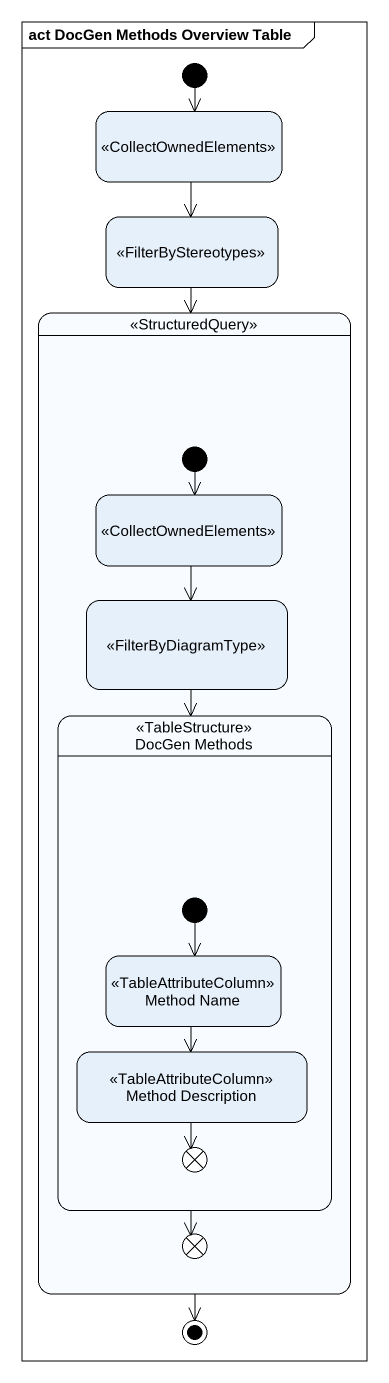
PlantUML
@startuml
mainframe act DocGen Methods Overview Table
hide empty description
state " " as state1 <<CollectOwnedElements>>
state " " as state2 <<FilterByStereotypes>>
state " " as state3 <<StructuredQuery>> {
  state " " as state4 <<CollectOwnedElements>>
  state " " as state5 <<FilterByDiagramType>>
  state "DocGen Methods" as DocGen_Methods <<TableStructure>> {
    state "Method Name" as Method_Name <<TableAttributeColumn>>
    state "Method Description" as Method_Description <<TableAttributeColumn>>
    state flowfinal1 <<end>>
    [*] --> Method_Name
  }
  state flowfinal2 <<end>>
  [*] --> state4
}
[*] --> state1
state1 --> state2
state2 --> state3
state4 --> state5
state5 --> DocGen_Methods
DocGen_Methods --> flowfinal2
Method_Name --> Method_Description
Method_Description --> flowfinal1
state3 --> [*]
@enduml
